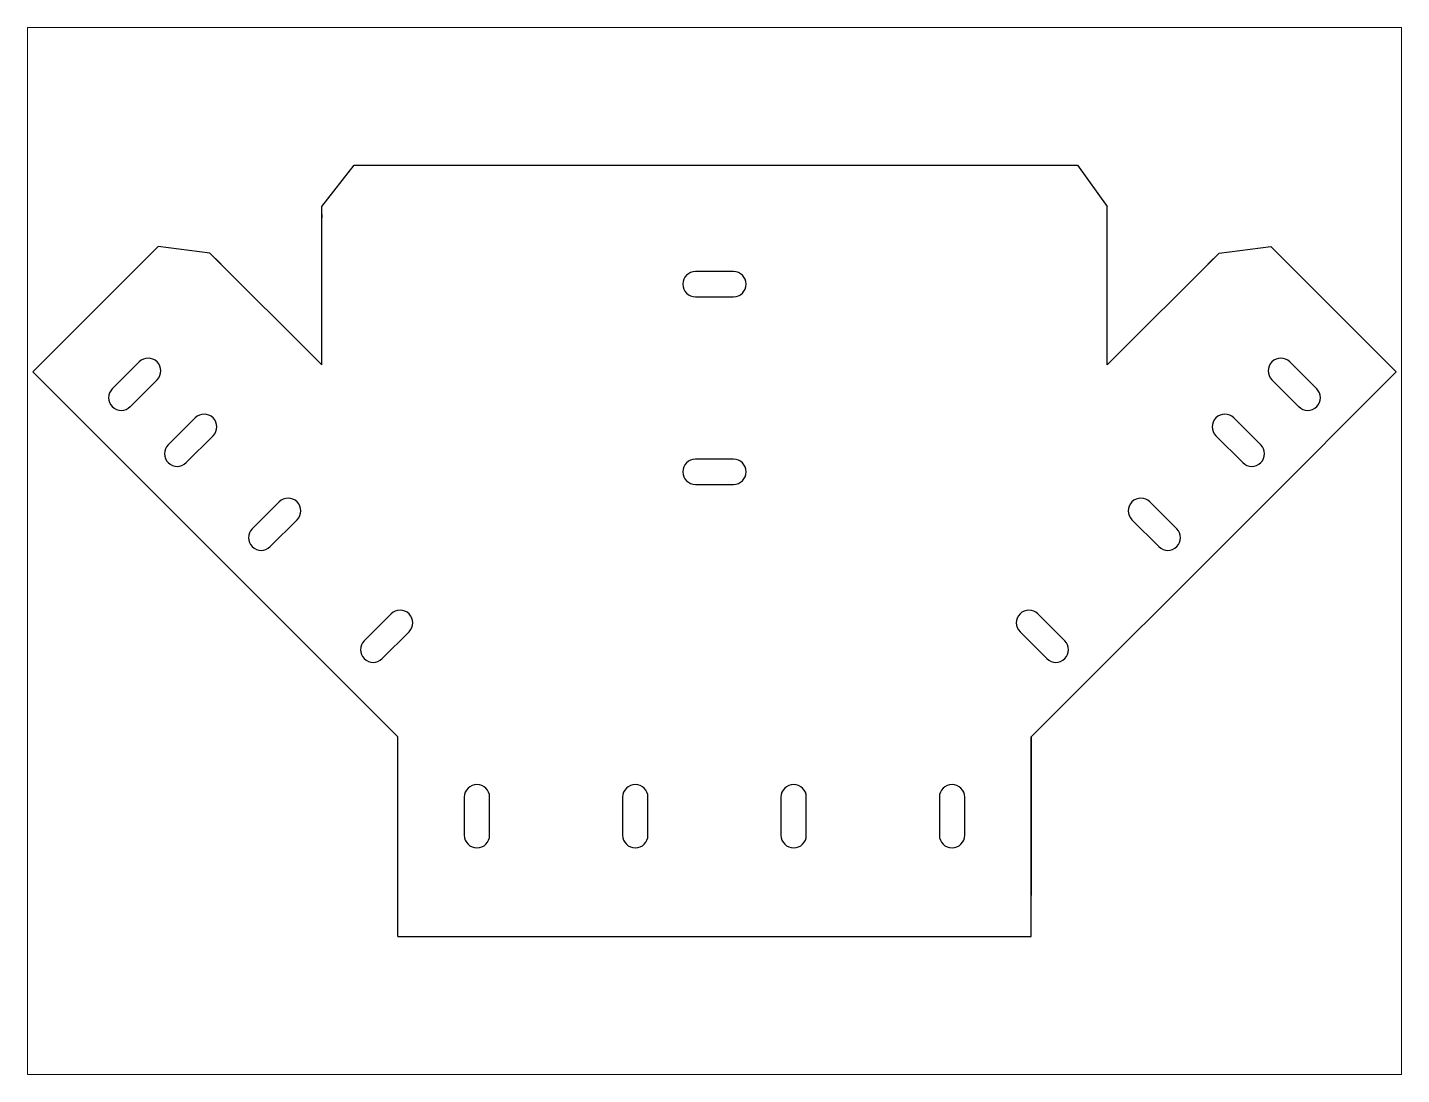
# Paper-space layout 'Layout1' of a CAD drawing. Header units: millimetres. Extents: x 1.05 to 9.45, y 0.8 to 7.2.
# The model-space entities are those that its viewports show. They can reach past a viewport. Long polylines and large blocks are cut down to what shows.
import ezdxf

# ---------------------------------------------------------------- set-up
doc = ezdxf.new("R2010")
doc.units = ezdxf.units.MM
doc.header["$MEASUREMENT"] = 0

msp = doc.modelspace()

# ---------------------------------------------------------------- linework, layer by layer
for p, q in [((627.11, 162.79), (637.26, 175.9)), ((627.11, 162.79), (637.26, 175.9)), ((637.26, 175.9), (865.68, 175.9)), ((865.68, 175.9), (875.05, 162.79)), ((627.11, 112.79), (627.11, 162.79)), ((627.11, 112.79), (627.11, 162.79)), ((627.11, 112.79), (627.11, 162.79)), ((875.05, 112.79), (875.05, 162.79)), ((875.05, 112.79), (875.05, 162.79)), ((627.11, 160.29), (627.11, 159.29)), ((535.83, 110.59), (575.45, 150.22)), ((591.76, 148.14), (575.45, 150.22)), ((627.11, 112.79), (591.76, 148.14)), ((875.05, 112.79), (910.41, 148.14)), ((910.41, 148.14), (926.72, 150.22)), ((966.34, 110.59), (926.72, 150.22)), ((595.29, 144.61), (593.53, 146.38)), ((906.87, 144.61), (908.64, 146.38)), ((651.08, -4.66), (535.83, 110.59)), ((921.79, 66.05), (966.34, 110.59)), ((851.08, -4.66), (921.79, 66.05)), ((651.08, -67.66), (651.08, -4.66)), ((851.08, -67.66), (851.08, -4.66)), ((851.08, -4.66), (851.08, -54.66)), ((672.08, -23.66), (672.08, -35.66)), ((680.08, -35.66), (680.08, -23.66)), ((722.08, -23.66), (722.08, -35.66)), ((730.08, -35.66), (730.08, -23.66)), ((772.08, -23.66), (772.08, -35.66)), ((780.08, -35.66), (780.08, -23.66)), ((822.08, -23.66), (822.08, -35.66)), ((830.08, -35.66), (830.08, -23.66)), ((651.08, -67.66), (851.08, -67.66))]:
    msp.add_line(p, q)
for points in [[(757.08, 142.29), (745.08, 142.29)], [(745.08, 134.29), (757.08, 134.29)], [(569.41, 113.78), (560.93, 105.29)], [(932.75, 113.78), (941.24, 105.29)], [(566.58, 99.63), (575.07, 108.12)], [(935.58, 99.63), (927.1, 108.12)], [(587.09, 96.1), (578.61, 87.61)], [(915.08, 96.1), (923.56, 87.61)], [(584.26, 81.96), (592.75, 90.44)], [(917.91, 81.96), (909.42, 90.44)], [(757.08, 83.06), (745.08, 83.06)], [(745.08, 75.06), (757.08, 75.06)], [(613.61, 69.58), (605.12, 61.1)], [(888.56, 69.58), (897.05, 61.1)], [(610.78, 55.44), (619.26, 63.92)], [(891.39, 55.44), (882.9, 63.92)], [(648.96, 34.23), (640.48, 25.74)], [(853.21, 34.23), (861.69, 25.74)], [(646.13, 20.08), (654.62, 28.57)], [(856.03, 20.08), (847.55, 28.57)]]:
    msp.add_lwpolyline(points)
for centre, start, end in [((745.08, 138.29), 90, 270), ((757.08, 138.29), 270, 90), ((572.24, 110.95), 315, 135), ((929.93, 110.95), 45, 225), ((563.76, 102.46), 135, 315), ((938.41, 102.46), 225, 45), ((589.92, 93.27), 315, 135), ((912.25, 93.27), 45, 225), ((581.43, 84.78), 135, 315), ((920.73, 84.78), 225, 45), ((745.08, 79.06), 90, 270), ((757.08, 79.06), 270, 90), ((616.44, 66.75), 315, 135), ((885.73, 66.75), 45, 225), ((607.95, 58.27), 135, 315), ((894.22, 58.27), 225, 45), ((651.79, 31.4), 315, 135), ((850.38, 31.4), 45, 225), ((643.31, 22.91), 135, 315), ((858.86, 22.91), 225, 45), ((676.08, -23.66), 0, 180), ((726.08, -23.66), 0, 180), ((776.08, -23.66), 0, 180), ((826.08, -23.66), 0, 180), ((676.08, -35.66), 180, 0), ((726.08, -35.66), 180, 0), ((776.08, -35.66), 180, 0), ((826.08, -35.66), 180, 0)]:
    msp.add_arc(centre, 4, start, end)

psp = doc.layouts.get("Layout1")

# ---------------------------------------------------------------- viewports
at = {"layer": '0', "view_target_point": (784.4693, 403.8278)}
psp.add_viewport(center=(5.25, 4), size=(8.4, 6.4), view_center_point=(-33.3855, -349.7661), view_height=330.568747, dxfattribs=at)

doc.saveas('drawing.dxf')
